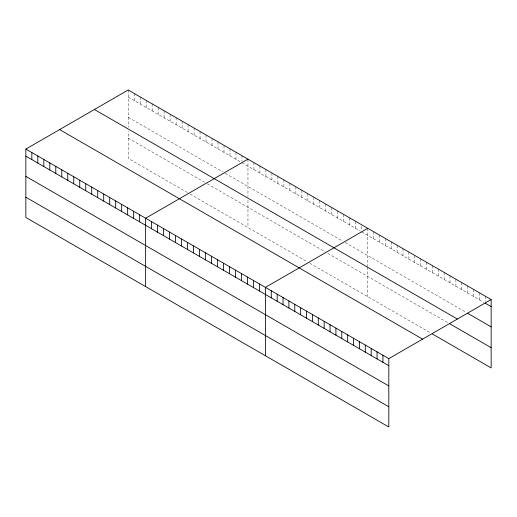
<?xml version="1.0" encoding="UTF-8"?>
<svg xmlns="http://www.w3.org/2000/svg" width="517" height="517" viewBox="0 0 517 517"><rect width="100%" height="100%" fill="white"/><g stroke="black" fill="none" stroke-linecap="round" stroke-linejoin="round"><path stroke-width="0.39" stroke-dasharray="2.58 1.94" d="M128.19 89.997L128.19 127.331M128.19 97.067L241.316 162.377M241.982 162.765L360.427 231.144M361.758 231.913L483.97 302.471M128.19 117.294L222.685 171.851M225.341 173.389L342.461 241M345.117 242.538L466.34 312.526M128.19 138.136L204.713 182.32M207.375 183.858L325.154 251.857M327.817 253.395L448.711 323.19M187.412 192.557L128.19 158.364L128.19 131.189M190.075 194.095L307.188 261.712M309.851 263.25L431.081 333.239M485.276 296.157L485.276 301.657M479.395 292.764L479.395 299.834M473.52 289.371L473.52 296.441M467.646 285.979L467.646 293.049M461.765 282.586L461.765 289.656M455.891 279.193L455.891 286.263M450.016 275.8L450.016 282.87M444.135 272.407L444.135 279.477M438.261 269.014L438.261 276.084M432.386 265.622L432.386 272.692M426.512 262.229L426.512 269.299M420.631 258.836L420.631 265.906M414.757 255.443L414.757 262.513M408.882 252.05L408.882 259.12M403.002 248.658L403.002 255.728M397.127 245.265L397.127 252.335M391.253 241.872L391.253 248.942M385.372 238.479L385.372 245.549M379.497 235.086L379.497 242.156M373.623 231.694L373.623 238.764M367.742 228.301L367.742 266.41M367.742 267.179L367.742 296.674M361.758 226.414L361.758 230.343M355.767 221.386L355.767 228.456M349.776 217.928L349.776 224.998M343.792 214.471L343.792 221.541M337.801 211.014L337.801 218.084M331.811 207.556L331.811 214.626M325.82 204.099L325.82 211.169M319.836 200.641L319.836 207.711M313.845 197.184L313.845 204.254M307.854 193.726L307.854 200.796M301.87 190.262L301.87 197.339M295.879 186.805L295.879 193.881M289.888 183.348L289.888 190.424M283.904 179.89L283.904 186.967M277.913 176.433L277.913 183.509M271.923 172.975L271.923 180.052M265.932 169.518L265.932 176.594M259.948 166.06L259.948 173.137M253.957 162.603L253.957 169.679M247.966 159.146L247.966 196.486M247.966 200.344L247.966 227.519M241.982 155.688L241.982 161.188M235.991 152.231L235.991 159.307M230 148.773L230 155.85M224.01 145.316L224.01 152.392M218.025 141.858L218.025 148.935M212.035 138.401L212.035 145.477M206.044 134.943L206.044 142.02M200.06 131.486L200.06 138.562M194.069 128.029L194.069 135.105M188.078 124.571L188.078 131.641M182.094 121.114L182.094 128.184M176.103 117.656L176.103 124.726M170.112 114.199L170.112 121.269M164.122 110.741L164.122 117.811M158.137 107.284L158.137 114.354M152.147 103.827L152.147 110.896M146.156 100.369L146.156 107.439M140.172 96.912L140.172 103.982M134.181 93.454L134.181 100.524"/><path stroke-width="0.78" d="M25.85 149.083L388.81 358.636L388.81 427.003L25.85 217.45L25.85 149.083L128.19 89.997L491.15 299.55L491.15 367.917L432.386 333.988M247.966 159.146L145.626 218.232L145.626 286.605M367.742 228.301L265.402 287.387L265.402 355.754M388.81 358.636L491.15 299.55M485.276 303.227L491.15 306.62M467.646 313.276L491.15 326.847M94.417 109.494L457.377 319.047M450.016 323.939L491.15 347.689M59.623 129.586L422.583 339.133M25.85 156.153L388.81 365.706M25.85 176.381L388.81 385.934M25.85 197.223L388.81 406.776M382.929 355.244L382.929 362.314M377.055 351.851L377.055 358.921M371.18 348.458L371.18 355.528M365.299 345.065L365.299 352.135M359.425 341.672L359.425 348.742M353.55 338.28L353.55 345.35M347.676 334.887L347.676 341.957M341.795 331.494L341.795 338.564M335.921 328.101L335.921 335.171M330.046 324.708L330.046 331.778M324.165 321.315L324.165 328.385M318.291 317.923L318.291 324.993M312.417 314.53L312.417 321.6M306.536 311.137L306.536 318.207M300.661 307.744L300.661 314.814M294.787 304.351L294.787 311.421M288.906 300.959L288.906 308.029M283.032 297.566L283.032 304.636M277.157 294.173L277.157 301.243M271.276 290.78L271.276 297.85M259.411 283.93L259.411 291M253.427 280.472L253.427 287.542M247.436 277.015L247.436 284.085M241.445 273.558L241.445 280.628M235.461 270.1L235.461 277.17M229.47 266.643L229.47 273.713M223.48 263.185L223.48 270.255M217.489 259.728L217.489 266.798M211.505 256.27L211.505 263.34M205.514 252.807L205.514 259.883M199.523 249.349L199.523 256.426M193.539 245.892L193.539 252.968M187.548 242.434L187.548 249.511M181.557 238.977L181.557 246.053M175.573 235.519L175.573 242.596M169.582 232.062L169.582 239.138M163.592 228.604L163.592 235.681M157.601 225.147L157.601 232.223M151.617 221.69L151.617 228.766M139.635 214.775L139.635 221.851M133.651 211.317L133.651 218.394M127.66 207.86L127.66 214.936M121.669 204.402L121.669 211.479M115.685 200.945L115.685 208.021M109.694 197.488L109.694 204.564M103.704 194.03L103.704 201.107M97.713 190.573L97.713 197.649M91.729 187.115L91.729 194.185M85.738 183.658L85.738 190.728M79.747 180.2L79.747 187.27M73.763 176.743L73.763 183.813M67.772 173.285L67.772 180.355M61.781 169.828L61.781 176.898M55.797 166.371L55.797 173.441M49.806 162.913L49.806 169.983M43.816 159.456L43.816 166.526M37.825 155.998L37.825 163.068M31.841 152.541L31.841 159.611"/></g></svg>
